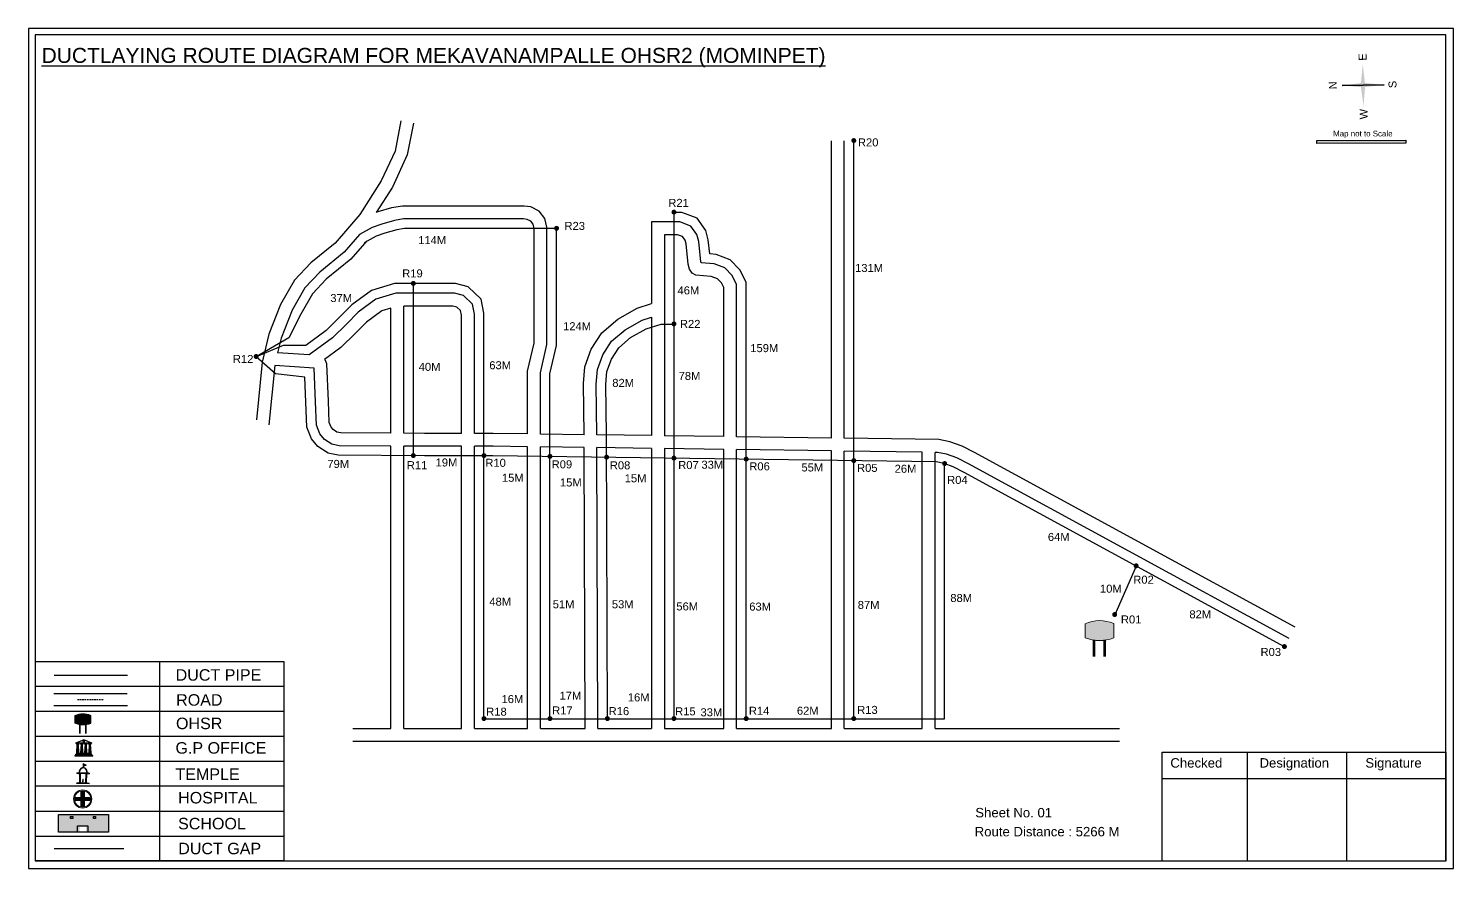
# Model space of a CAD drawing. Header units: inches. Extents: x 583 to 8862, y 412 to 2484.
# Drawn here: x 2756 to 3646, y 1226 to 1750 of the extents above; entities that cross this region are included whole.
import ezdxf

# ---------------------------------------------------------------- set-up
doc = ezdxf.new("R2010")
doc.units = ezdxf.units.IN
doc.header["$MEASUREMENT"] = 0
doc.linetypes.add('DASHEDX2', pattern=[1.5, 1, -0.5])
for name, color, linetype in [('LANDMARK', 7, 'Continuous'), ('OHT', 7, 'Continuous'), ('pipe', 5, 'Continuous')]:
    doc.layers.add(name, color=color, linetype=linetype)
doc.styles.get("Standard").update_dxf_attribs({"font": 'arial.ttf'})

# ---------------------------------------------------------------- blocks, each defined once
blk = doc.blocks.new('OHT')
at = {"linetype": 'Continuous', "lineweight": 0, "true_color": 0x0ffffc}
blk.add_hatch(color=4, dxfattribs=at).paths.add_polyline_path([(0.012, 1), (0, 1, 0.101323), (-0.4, 0.916), (-0.4, 0.525, 0.194075), (0.399, 0.521), (0.399, 0.921, 0.097877)])
at = {"color": 4, "linetype": 'Continuous', "lineweight": 0, "true_color": 0x0ffffc, "flags": 128}
for points in [[(-0.4, 0.525), (-0.4, 0.916)], [(0.399, 0.521), (0.399, 0.921)]]:
    blk.add_lwpolyline(points, dxfattribs=at)
at = {"color": 4, "linetype": 'Continuous', "lineweight": 0, "true_color": 0x0ffffc, "const_width": 0.075, "flags": 128}
for points in [[(-0.15, 0), (-0.15, 0.475)], [(0.15, 0), (0.15, 0.473)]]:
    blk.add_lwpolyline(points, dxfattribs=at)
at = {"color": 4, "linetype": 'Continuous', "lineweight": 0, "true_color": 0x0ffffc}
for centre, radius, start, end in [((0.006, -0.019), 1.019, 67.3109, 113.4711), ((0.004, 1.513), 1.068, 247.7682, 291.7007)]:
    blk.add_arc(centre, radius, start, end, dxfattribs=at)
blk = doc.blocks.new('Government_Office')
at = {"linetype": 'Continuous', "lineweight": 0, "true_color": 0xff0000}
h = blk.add_hatch(color=1, dxfattribs=at)
h.paths.add_polyline_path([(0.44, 0.72), (0.45, 0.75), (0, 0.93), (-0.45, 0.75), (-0.44, 0.72)])
h.paths.add_polyline_path([(0.355, 0.75), (-0.355, 0.75), (0, 0.9)], flags=16)
h.paths.add_polyline_path([(0, 0.778, -1), (0, 0.872, -1)], flags=0)
h = blk.add_hatch(color=1, dxfattribs=at)
edge = h.paths.add_edge_path()
edge.add_arc((0, 0.825), 0.0467, 90, 270)
edge.add_arc((0, 0.825), 0.0467, 270, 450)
for points in [[(-0.5, 0.05), (0.5, 0.05), (0.5, 0), (-0.5, 0)], [(-0.45, 0.075), (-0.45, 0.12), (0.45, 0.12), (0.45, 0.075)], [(-0.4, 0.14), (-0.4, 0.18), (0.4, 0.18), (0.4, 0.14)]]:
    blk.add_hatch(color=1, dxfattribs=at).paths.add_polyline_path(points)
h = blk.add_hatch(color=1, dxfattribs=at)
edge = h.paths.add_edge_path()
edge.add_line((-0.27, 0.195), (-0.295, 0.675))
edge.add_line((-0.295, 0.675), (-0.29, 0.675))
edge.add_arc((-0.278, 0.688), 0.0176, 225.30401, 441.56588)
edge.add_line((-0.275, 0.705), (-0.395, 0.705))
edge.add_arc((-0.392, 0.688), 0.0176, 98.43412, 314.69599)
edge.add_line((-0.38, 0.675), (-0.375, 0.675))
edge.add_line((-0.375, 0.675), (-0.4, 0.195))
edge.add_line((-0.4, 0.195), (-0.27, 0.195))
h = blk.add_hatch(color=1, dxfattribs=at)
edge = h.paths.add_edge_path()
edge.add_line((-0.047, 0.195), (-0.072, 0.675))
edge.add_line((-0.072, 0.675), (-0.067, 0.675))
edge.add_arc((-0.054, 0.688), 0.0176, 225.30401, 441.56588)
edge.add_line((-0.052, 0.705), (-0.172, 0.705))
edge.add_arc((-0.169, 0.688), 0.0176, 98.43412, 314.69599)
edge.add_line((-0.157, 0.675), (-0.152, 0.675))
edge.add_line((-0.152, 0.675), (-0.177, 0.195))
edge.add_line((-0.177, 0.195), (-0.047, 0.195))
h = blk.add_hatch(color=1, dxfattribs=at)
edge = h.paths.add_edge_path()
edge.add_line((0.177, 0.195), (0.152, 0.675))
edge.add_line((0.152, 0.675), (0.157, 0.675))
edge.add_arc((0.169, 0.688), 0.0176, 225.30401, 441.56588)
edge.add_line((0.172, 0.705), (0.052, 0.705))
edge.add_arc((0.054, 0.688), 0.0176, 98.43412, 314.69599)
edge.add_line((0.067, 0.675), (0.072, 0.675))
edge.add_line((0.072, 0.675), (0.047, 0.195))
edge.add_line((0.047, 0.195), (0.177, 0.195))
h = blk.add_hatch(color=1, dxfattribs=at)
edge = h.paths.add_edge_path()
edge.add_line((0.4, 0.195), (0.375, 0.675))
edge.add_line((0.375, 0.675), (0.38, 0.675))
edge.add_arc((0.392, 0.688), 0.0176, 225.30401, 441.56588)
edge.add_line((0.395, 0.705), (0.275, 0.705))
edge.add_arc((0.278, 0.688), 0.0176, 98.43412, 314.69599)
edge.add_line((0.29, 0.675), (0.295, 0.675))
edge.add_line((0.295, 0.675), (0.27, 0.195))
edge.add_line((0.27, 0.195), (0.4, 0.195))
at = {"color": 1, "linetype": 'Continuous', "lineweight": 0, "true_color": 0xff0000, "flags": 128}
for points in [[(-0.45, 0.75), (-0.44, 0.72), (0.44, 0.72), (0.45, 0.75), (0, 0.93)], [(-0.355, 0.75), (0.355, 0.75), (0, 0.9)], [(-0.5, 0.05), (0.5, 0.05), (0.5, 0), (-0.5, 0)], [(-0.45, 0.075), (-0.45, 0.12), (0.45, 0.12), (0.45, 0.075)], [(-0.4, 0.14), (-0.4, 0.18), (0.4, 0.18), (0.4, 0.14)]]:
    blk.add_lwpolyline(points, close=True, dxfattribs=at)
for points in [[(0, 0.872, 1), (0, 0.778, 1)], [(-0.27, 0.195), (-0.295, 0.675), (-0.29, 0.675, 1.379694), (-0.275, 0.705), (-0.395, 0.705, 1.379694), (-0.38, 0.675), (-0.375, 0.675), (-0.4, 0.195)], [(-0.047, 0.195), (-0.072, 0.675), (-0.067, 0.675, 1.379694), (-0.052, 0.705), (-0.172, 0.705, 1.379694), (-0.157, 0.675), (-0.152, 0.675), (-0.177, 0.195)], [(0.177, 0.195), (0.152, 0.675), (0.157, 0.675, 1.379694), (0.172, 0.705), (0.052, 0.705, 1.379694), (0.067, 0.675), (0.072, 0.675), (0.047, 0.195)], [(0.4, 0.195), (0.375, 0.675), (0.38, 0.675, 1.379694), (0.395, 0.705), (0.275, 0.705, 1.379694), (0.29, 0.675), (0.295, 0.675), (0.27, 0.195)]]:
    blk.add_lwpolyline(points, format="xyb", close=True, dxfattribs=at)
blk = doc.blocks.new('Temple')
at = {"linetype": 'Continuous', "lineweight": 0, "true_color": 0xff0000}
h = blk.add_hatch(color=1, dxfattribs=at)
edge = h.paths.add_edge_path()
edge.add_line((0.175, 0.49), (0.225, 0.49))
edge.add_line((0.225, 0.49), (0.225, 0.497))
edge.add_line((0.225, 0.497), (0.307, 0.497))
edge.add_line((0.307, 0.497), (0.307, 0.533))
edge.add_line((0.307, 0.533), (0.257, 0.533))
edge.add_line((0.257, 0.533), (0.257, 0.54))
edge.add_line((0.257, 0.54), (0.2, 0.54))
edge.add_spline(control_points=[(0.2, 0.54), (0.2, 0.589), (0.19, 0.638), (0.142, 0.743), (0.092, 0.79), (0.027, 0.805), (0.02, 0.806), (0.012, 0.806)], knot_values=[4.712389, 4.712389, 4.712389, 4.712389, 5.278166, 5.278166, 6.117402, 6.117402, 6.223801, 6.223801, 6.223801, 6.223801], degree=3, periodic=0)
edge.add_line((0.012, 0.806), (0.012, 0.79))
edge.add_line((0.012, 0.79), (-0.012, 0.79))
edge.add_line((-0.012, 0.79), (-0.012, 0.806))
edge.add_spline(control_points=[(-0.012, 0.806), (-0.055, 0.802), (-0.096, 0.781), (-0.171, 0.699), (-0.197, 0.628), (-0.2, 0.55), (-0.2, 0.545), (-0.2, 0.54)], knot_values=[6.343965, 6.343965, 6.343965, 6.343965, 6.956638, 6.956638, 7.795874, 7.795874, 7.853982, 7.853982, 7.853982, 7.853982], degree=3, periodic=0)
edge.add_line((-0.2, 0.54), (-0.257, 0.54))
edge.add_line((-0.257, 0.54), (-0.257, 0.533))
edge.add_line((-0.257, 0.533), (-0.307, 0.533))
edge.add_line((-0.307, 0.533), (-0.307, 0.497))
edge.add_line((-0.307, 0.497), (-0.225, 0.497))
edge.add_line((-0.225, 0.497), (-0.225, 0.49))
edge.add_line((-0.225, 0.49), (-0.175, 0.49))
edge.add_line((-0.175, 0.49), (-0.175, 0.07))
edge.add_arc((-0.205, 0.07), 0.03, -90, 0, ccw=False)
edge.add_line((-0.205, 0.04), (-0.257, 0.04))
edge.add_line((-0.257, 0.04), (-0.257, 0.033))
edge.add_line((-0.257, 0.033), (-0.307, 0.033))
edge.add_line((-0.307, 0.033), (-0.307, 0))
edge.add_line((-0.307, 0), (0.307, 0))
edge.add_line((0.307, 0), (0.307, 0.033))
edge.add_line((0.307, 0.033), (0.257, 0.033))
edge.add_line((0.257, 0.033), (0.257, 0.04))
edge.add_line((0.257, 0.04), (0.205, 0.04))
edge.add_arc((0.205, 0.07), 0.03, 180, 270, ccw=False)
edge.add_line((0.175, 0.07), (0.175, 0.49))
h.paths.add_polyline_path([(0.125, 0.07, -0.414214), (0.095, 0.04), (0.05, 0.04), (0.05, 0.033), (-0.05, 0.033), (-0.05, 0.04), (-0.095, 0.04, -0.414214), (-0.125, 0.07), (-0.125, 0.497), (0.125, 0.497)], flags=16)
edge = h.paths.add_edge_path(flags=16)
edge.add_ellipse((0, 0.54), major_axis=(0, 0.242), ratio=0.722808, start_angle=270, end_angle=450, ccw=False)
edge.add_line((0.175, 0.54), (-0.175, 0.54))
h.paths.add_polyline_path([(0.012, 0.23), (0.012, 0.07), (-0.012, 0.07), (-0.012, 0.23)], flags=0)
h = blk.add_hatch(color=1, dxfattribs=at)
edge = h.paths.add_edge_path()
edge.add_line((0.012, 0.857), (0, 0.85))
edge.add_line((0, 0.85), (-0.003, 0.925))
edge.add_line((-0.003, 0.925), (-0.012, 0.925))
edge.add_line((-0.012, 0.925), (-0.012, 0.806))
edge.add_spline(control_points=[(-0.012, 0.806), (-0.004, 0.807), (0.004, 0.807), (0.012, 0.806)], knot_values=[6.223801, 6.223801, 6.223801, 6.223801, 6.343965, 6.343965, 6.343965, 6.343965], degree=3, periodic=0)
edge.add_line((0.012, 0.806), (0.012, 0.857))
h = blk.add_hatch(color=1, dxfattribs=at)
edge = h.paths.add_edge_path()
edge.add_line((0.012, 0.79), (0.012, 0.806))
edge.add_spline(control_points=[(0.012, 0.806), (0.004, 0.807), (-0.004, 0.807), (-0.012, 0.806)], knot_values=[6.223801, 6.223801, 6.223801, 6.223801, 6.343965, 6.343965, 6.343965, 6.343965], degree=3, periodic=0)
edge.add_line((-0.012, 0.806), (-0.012, 0.79))
edge.add_line((-0.012, 0.79), (0.012, 0.79))
at = {"linetype": 'Continuous', "lineweight": 0, "true_color": 0xe66000}
blk.add_hatch(color=32, dxfattribs=at).paths.add_polyline_path([(-0.006, 1), (0.147, 0.931), (0, 0.85)])
at = {"color": 1, "linetype": 'Continuous', "lineweight": 0, "true_color": 0xff0000, "flags": 128}
for points in [[(0.012, 0.925), (-0.012, 0.925), (-0.012, 0.79), (0.012, 0.79)], [(0.012, 0.23), (-0.012, 0.23), (-0.012, 0.07), (0.012, 0.07)]]:
    blk.add_lwpolyline(points, close=True, dxfattribs=at)
at = {"color": 32, "linetype": 'Continuous', "lineweight": 0, "true_color": 0xe66000, "flags": 128}
blk.add_lwpolyline([(-0.006, 1), (0.147, 0.931), (0, 0.85), (-0.006, 1)], dxfattribs=at)
at = {"color": 1, "linetype": 'Continuous', "lineweight": 0, "true_color": 0xff0000, "flags": 128}
blk.add_lwpolyline([(0.2, 0.54), (0.257, 0.54), (0.257, 0.533), (0.307, 0.533), (0.307, 0.497), (0.225, 0.497), (0.225, 0.49), (0.175, 0.49), (0.175, 0.07, 0.414214), (0.205, 0.04), (0.257, 0.04), (0.257, 0.033), (0.307, 0.033), (0.307, 0), (-0.307, 0), (-0.307, 0.033), (-0.257, 0.033), (-0.257, 0.04), (-0.205, 0.04, 0.414214), (-0.175, 0.07), (-0.175, 0.49), (-0.225, 0.49), (-0.225, 0.497), (-0.307, 0.497), (-0.307, 0.533), (-0.257, 0.533), (-0.257, 0.54), (-0.2, 0.54)], format="xyb", dxfattribs=at)
blk.add_lwpolyline([(-0.175, 0.54), (0.175, 0.54)], dxfattribs=at)
blk.add_lwpolyline([(0.125, 0.497), (0.125, 0.07, -0.414214), (0.095, 0.04), (0.05, 0.04), (0.05, 0.033), (-0.05, 0.033), (-0.05, 0.04), (-0.095, 0.04, -0.414214), (-0.125, 0.07), (-0.125, 0.497)], format="xyb", close=True, dxfattribs=at)
at = {"color": 1, "linetype": 'Continuous', "lineweight": 0, "true_color": 0xff0000}
blk.add_ellipse((0, 0.54), major_axis=(0, 0.242), ratio=0.722808, start_param=4.712389, end_param=7.853982, dxfattribs=at)
blk.add_open_spline([(0.2, 0.54), (0.2, 0.589), (0.19, 0.638), (0.142, 0.743), (0.092, 0.79), (-0.023, 0.816), (-0.085, 0.794), (-0.171, 0.699), (-0.197, 0.628), (-0.2, 0.55), (-0.2, 0.545), (-0.2, 0.54)], degree=3, knots=[4.712389, 4.712389, 4.712389, 4.712389, 5.278166, 5.278166, 6.117402, 6.117402, 6.956638, 6.956638, 7.795874, 7.795874, 7.853982, 7.853982, 7.853982, 7.853982], dxfattribs=at)
blk = doc.blocks.new('*U14')
at = {"color": 0, "linetype": 'DASHEDX2', "transparency": 16777216}
blk.add_line((-8.22, 0), (8.01, 0), dxfattribs=at)
blk = doc.blocks.new('Hospital')
at = {"linetype": 'Continuous', "lineweight": 0, "true_color": 0x000000}
h = blk.add_hatch(color=18, dxfattribs=at)
h.paths.add_polyline_path([(-0.5, 0, 1), (0.5, 0, 1)])
h.paths.add_polyline_path([(0.446, 0, -1), (-0.446, 0, -1)], flags=16)
at = {"linetype": 'Continuous', "true_color": 0xff0000}
blk.add_hatch(color=1, dxfattribs=at).paths.add_polyline_path([(-0.394, 0.08), (-0.08, 0.08), (-0.08, 0.394), (0.08, 0.394), (0.08, 0.08), (0.394, 0.08), (0.394, -0.08), (0.08, -0.08), (0.08, -0.394), (-0.08, -0.394), (-0.08, -0.08), (-0.394, -0.08)])
at = {"color": 1, "linetype": 'Continuous', "true_color": 0xff0000, "flags": 128}
blk.add_lwpolyline([(-0.394, 0.08), (-0.08, 0.08), (-0.08, 0.394), (0.08, 0.394), (0.08, 0.08), (0.394, 0.08), (0.394, -0.08), (0.08, -0.08), (0.08, -0.394), (-0.08, -0.394), (-0.08, -0.08), (-0.394, -0.08)], close=True, dxfattribs=at)
at = {"color": 18, "linetype": 'Continuous', "lineweight": 0, "true_color": 0x000000}
for radius in [0.5, 0.446]:
    blk.add_circle((0, 0), radius, dxfattribs=at)

msp = doc.modelspace()

# ---------------------------------------------------------------- hatches: boundary and pattern name
at = {"ltscale": 0.5}
h = msp.add_hatch(color=5, dxfattribs=at)
h.dxf.hatch_style = 1
h.paths.add_polyline_path([(3273.23, 1680.32, 1), (3270.12, 1680.32, 1)])
at = {"true_color": 0x0093dd}
h = msp.add_hatch(color=142, dxfattribs=at)
h.dxf.hatch_style = 1
h.paths.add_polyline_path([(3560.91, 1680.39), (3560.91, 1678.55), (3616.42, 1678.67), (3616.42, 1680.52)])
at = {"ltscale": 0.5}
h = msp.add_hatch(color=5, dxfattribs=at)
h.dxf.hatch_style = 1
h.paths.add_polyline_path([(3160.88, 1635.62, 1), (3157.76, 1635.62, 1)])
h = msp.add_hatch(color=5, dxfattribs=at)
h.dxf.hatch_style = 1
h.paths.add_polyline_path([(3087.55, 1625.54, 1), (3084.44, 1625.54, 1)])
h = msp.add_hatch(color=5, dxfattribs=at)
h.dxf.hatch_style = 1
h.paths.add_polyline_path([(2998.1, 1591.13, 1), (2994.98, 1591.13, 1)])
h = msp.add_hatch(color=5, dxfattribs=at)
h.dxf.hatch_style = 1
h.paths.add_polyline_path([(3160.88, 1565.83, 1), (3157.76, 1565.83, 1)])
h = msp.add_hatch(color=5, dxfattribs=at)
h.dxf.hatch_style = 1
h.paths.add_polyline_path([(2899.93, 1545.48, 1), (2896.81, 1545.48, 1)])
h = msp.add_hatch(color=5, dxfattribs=at)
h.dxf.hatch_style = 1
h.paths.add_polyline_path([(2998.1, 1483.63, 1), (2994.98, 1483.63, 1)])
h = msp.add_hatch(color=5, dxfattribs=at)
h.dxf.hatch_style = 1
h.paths.add_polyline_path([(3042.2, 1483.6, 1), (3039.09, 1483.6, 1)])
h = msp.add_hatch(color=5, dxfattribs=at)
h.dxf.hatch_style = 1
h.paths.add_polyline_path([(3083.44, 1483.11, 1), (3080.32, 1483.11, 1)])
h = msp.add_hatch(color=5, dxfattribs=at)
h.dxf.hatch_style = 1
h.paths.add_polyline_path([(3118.79, 1482.61, 1), (3115.67, 1482.61, 1)])
h = msp.add_hatch(color=5, dxfattribs=at)
h.dxf.hatch_style = 1
h.paths.add_polyline_path([(3160.88, 1482.03, 1), (3157.76, 1482.03, 1)])
h = msp.add_hatch(color=5, dxfattribs=at)
h.dxf.hatch_style = 1
h.paths.add_polyline_path([(3206, 1481.4, 1), (3202.89, 1481.4, 1)])
h = msp.add_hatch(color=5, dxfattribs=at)
h.dxf.hatch_style = 1
h.paths.add_polyline_path([(3273.23, 1480.46, 1), (3270.12, 1480.46, 1)])
h = msp.add_hatch(color=5, dxfattribs=at)
h.dxf.hatch_style = 1
h.paths.add_polyline_path([(3329.98, 1478.64, 1), (3326.86, 1478.64, 1)])
h = msp.add_hatch(color=5, dxfattribs=at)
h.dxf.hatch_style = 1
h.paths.add_polyline_path([(3449.59, 1414.77, 1), (3446.48, 1414.77, 1)])
h = msp.add_hatch(color=5, dxfattribs=at)
h.dxf.hatch_style = 1
h.paths.add_polyline_path([(3436.18, 1384.36, 1), (3433.07, 1384.36, 1)])
h = msp.add_hatch(color=5, dxfattribs=at)
h.dxf.hatch_style = 1
h.paths.add_polyline_path([(3542.23, 1364.36, 1), (3539.11, 1364.36, 1)])
h = msp.add_hatch(color=5, dxfattribs=at)
h.dxf.hatch_style = 1
h.paths.add_polyline_path([(3042.2, 1319.39, 1), (3039.09, 1319.39, 1)])
h = msp.add_hatch(color=5, dxfattribs=at)
h.dxf.hatch_style = 1
h.paths.add_polyline_path([(3083.44, 1319.39, 1), (3080.32, 1319.39, 1)])
h = msp.add_hatch(color=5, dxfattribs=at)
h.dxf.hatch_style = 1
h.paths.add_polyline_path([(3119.31, 1319.39, 1), (3116.19, 1319.39, 1)])
h = msp.add_hatch(color=5, dxfattribs=at)
h.dxf.hatch_style = 1
h.paths.add_polyline_path([(3160.88, 1319.39, 1), (3157.76, 1319.39, 1)])
h = msp.add_hatch(color=5, dxfattribs=at)
h.dxf.hatch_style = 1
h.paths.add_polyline_path([(3206, 1319.39, 1), (3202.89, 1319.39, 1)])
h = msp.add_hatch(color=5, dxfattribs=at)
h.dxf.hatch_style = 1
h.paths.add_polyline_path([(3273.23, 1319.39, 1), (3270.12, 1319.39, 1)])
at = {"true_color": 0xc8c92d}
h = msp.add_hatch(color=52, dxfattribs=at)
h.dxf.hatch_style = 1
h.paths.add_polyline_path([(2781.1, 1259.46), (2774.94, 1259.46), (2774.94, 1248.37), (2781.1, 1248.37)])
h.paths.add_polyline_path([(2805.95, 1259.46), (2799.79, 1259.46), (2799.79, 1248.37), (2805.95, 1248.37)])
at = {"true_color": 0x293189}
h = msp.add_hatch(color=177, dxfattribs=at)
h.dxf.hatch_style = 1
h.paths.add_polyline_path([(2799.79, 1259.46), (2781.1, 1259.46), (2781.1, 1248.37), (2788.11, 1248.37), (2788.11, 1252), (2791.97, 1252), (2791.97, 1248.37), (2799.79, 1248.37)])
h.paths.add_polyline_path([(2783.77, 1256.99), (2782.4, 1256.99), (2782.4, 1258.25), (2783.77, 1258.25)], flags=16)
h.paths.add_polyline_path([(2796.65, 1256.99), (2796.65, 1258.25), (2798.02, 1258.25), (2798.02, 1256.99)], flags=16)

# ---------------------------------------------------------------- linework, layer by layer
for p, q in [((3602.98, 1715.1), (3576.68, 1714.64)), ((3576.68, 1714.64), (3602.98, 1715.1)), ((3602.98, 1715.1), (3576.68, 1714.64)), ((3589.85, 1714.87), (3602.98, 1715.1)), ((2760.26, 1354.9), (2760.26, 1231.68)), ((2838.02, 1354.9), (2838.02, 1230.47)), ((2915.79, 1339.34), (2760.26, 1339.34)), ((2771.91, 1335.05), (2817.8, 1335.05)), ((2771.91, 1327.53), (2818.03, 1327.53)), ((2915.79, 1323.79), (2760.26, 1323.79)), ((2915.79, 1308.24), (2760.26, 1308.24)), ((2915.79, 1292.68), (2760.26, 1292.68)), ((2915.79, 1277.13), (2760.26, 1277.13)), ((2760.26, 1261.58), (2915.79, 1261.58)), ((2760.26, 1246.03), (2915.79, 1246.03)), ((2760.25, 1231.45), (2760.25, 1230.49)), ((2760.26, 1231.68), (2760.26, 1230.47)), ((2915.79, 1230.47), (2760.26, 1230.47))]:
    msp.add_line(p, q)
at = {"color": 1}
msp.add_line((3576.68, 1714.64), (3589.84, 1714.87), dxfattribs=at)
at = {"color": 242, "true_color": 0xcd2027}
for p, q in [((3517.32, 1298.32), (3517.32, 1230.43)), ((3579.52, 1298.32), (3579.52, 1230.43)), ((3464.35, 1281.87), (3641.57, 1281.87))]:
    msp.add_line(p, q, dxfattribs=at)
for points in [[(2756.14, 1750.27), (2756.14, 1225.78), (3646.28, 1225.78), (3646.28, 1750.27)], [(2760.25, 1746.26), (2760.25, 1230.49), (3641.57, 1230.49), (3641.57, 1746.26)], [(2806.02, 1259.46), (2806.02, 1248.37), (2774.94, 1248.37), (2774.94, 1259.46)], [(2783.77, 1258.25), (2783.77, 1256.99), (2782.4, 1256.99), (2782.4, 1258.25)], [(2796.65, 1256.99), (2796.65, 1258.25), (2798.02, 1258.25), (2798.02, 1256.99)]]:
    msp.add_lwpolyline(points, close=True)
for points in [[(2988.76, 1692.7), (2985.1, 1673.77), (2976.5, 1655.12), (2963.14, 1634.23), (2947.76, 1616.3), (2932.59, 1604.05), (2922.28, 1593.11), (2913.57, 1577.95), (2906.24, 1559.36), (2902.09, 1542.01), (2898.5, 1505.86)], [(2996.62, 1691.18), (2992.77, 1671.3), (2983.54, 1651.27), (2973.36, 1635.36)], [(3257.67, 1494.51), (3257.67, 1680.18)], [(3265.67, 1494.4), (3265.67, 1680.18)], [(3075.88, 1497.04), (3075.88, 1535.37), (3079.99, 1552.98), (3079.99, 1626.32), (3078.72, 1631.73), (3075.1, 1636.23), (3069.97, 1638.87), (3065.79, 1639.39), (2989.7, 1639.39), (2982.98, 1638.22), (2974.36, 1635.72), (2973.36, 1635.36)], [(3067.88, 1497.16), (3067.88, 1536.29), (3071.99, 1553.9), (3071.99, 1625.39), (3071.35, 1628.13), (3069.93, 1629.9), (3067.57, 1631.11), (3065.29, 1631.39), (2990.4, 1631.39), (2984.79, 1630.41), (2976.81, 1628.1), (2970.91, 1626), (2962.87, 1621.63)], [(3198.45, 1495.34), (3198.45, 1590.42), (3195.61, 1596.15), (3191.11, 1600.75), (3184.43, 1603.29), (3176.31, 1604), (3176.14, 1604.64), (3174.8, 1617.3), (3173.65, 1621.55), (3169.88, 1626.92), (3163.07, 1629.48), (3145.32, 1629.48), (3145.32, 1578.47)], [(2962.87, 1621.63), (2953.36, 1610.54), (2938.04, 1598.16), (2928.75, 1588.3), (2920.8, 1574.47), (2913.89, 1556.95), (2911.68, 1547.69)], [(3190.45, 1495.45), (3190.45, 1588.55), (3189, 1591.47), (3186.63, 1593.9), (3182.63, 1595.41), (3173.08, 1596.26), (3170.8, 1597.52), (3169.09, 1599.95), (3168.25, 1603.22), (3166.92, 1615.83), (3166.3, 1618.1), (3164.76, 1620.3), (3161.62, 1621.48), (3153.32, 1621.48), (3153.32, 1495.97)], [(3034.65, 1497.45), (3034.65, 1571.93), (3033.46, 1578.18), (3027.77, 1583.6), (3022.21, 1584.99), (2985.58, 1584.99), (2973.16, 1581.23), (2962.11, 1573.1), (2954.72, 1565.75), (2946.04, 1557.11), (2931.46, 1546.42)], [(2982.54, 1575.71), (2976.79, 1573.97), (2967.33, 1567.01), (2960.37, 1560.08), (2951.26, 1551.01), (2941.11, 1543.57)], [(2982.54, 1497.56), (2982.54, 1575.71)], [(3026.65, 1497.45), (3026.65, 1571.18), (3026.08, 1574.16), (3023.78, 1576.35), (3021.23, 1576.99), (2990.54, 1576.99)], [(2990.54, 1497.52), (2990.54, 1576.99)], [(3103.19, 1496.49), (3102.75, 1528.53), (3103.7, 1539.09), (3107.7, 1550.11), (3114.18, 1560.31), (3124.26, 1568.8), (3136.32, 1575.58), (3145.32, 1578.47)], [(3111.19, 1496.55), (3110.76, 1528.22), (3111.58, 1537.33), (3114.92, 1546.56), (3120.27, 1554.98), (3128.83, 1562.2), (3139.54, 1568.21), (3145.32, 1570.07)], [(3145.32, 1570.07), (3145.32, 1496.08)], [(2931.46, 1546.42), (2911.68, 1547.69)], [(2982.54, 1497.56), (2951.2, 1497.75), (2948.69, 1498.31), (2946.38, 1499.79), (2945.15, 1501.3), (2943.97, 1504.26), (2943.44, 1517.49), (2942.5, 1540.91), (2941.65, 1542.94), (2941.11, 1543.57)], [(2909.91, 1539.79), (2906.23, 1502.81)], [(2982.54, 1489.56), (2950.29, 1489.75), (2945.57, 1490.81), (2940.99, 1493.74), (2938.16, 1497.2), (2936.03, 1502.57), (2935.44, 1517.17), (2934.6, 1538.2), (2909.91, 1539.79)], [(3026.65, 1497.45), (3003.46, 1497.44), (2990.54, 1497.52)], [(3067.88, 1497.16), (3046.35, 1497.46), (3034.65, 1497.45)], [(3103.18, 1496.66), (3075.88, 1497.04)], [(3145.32, 1496.08), (3111.19, 1496.55)], [(3190.45, 1495.45), (3153.32, 1495.97)], [(2982.54, 1313.24), (2982.54, 1489.56)], [(3026.65, 1489.45), (3003.43, 1489.44), (2990.54, 1489.52)], [(2990.54, 1313.24), (2990.54, 1489.52)], [(3026.65, 1313.24), (3026.65, 1489.45)], [(3067.88, 1489.16), (3046.3, 1489.46), (3034.65, 1489.45)], [(3034.65, 1313.24), (3034.65, 1489.45)], [(3067.88, 1313.24), (3067.88, 1489.16)], [(3103.21, 1488.66), (3075.88, 1489.04)], [(3075.88, 1313.24), (3075.88, 1489.04)], [(3103.77, 1313.22), (3103.21, 1488.66)], [(3145.32, 1488.08), (3111.21, 1488.55)], [(3111.77, 1313.24), (3111.21, 1488.55)], [(3145.32, 1488.08), (3145.32, 1313.24)], [(3190.45, 1487.45), (3153.32, 1487.97)], [(3153.32, 1487.97), (3153.32, 1313.24)], [(3190.45, 1313.24), (3190.45, 1487.45)], [(3257.67, 1494.51), (3198.45, 1495.34)], [(3257.67, 1486.51), (3198.45, 1487.34)], [(3198.45, 1313.24), (3198.45, 1487.34)], [(3547.36, 1376.51), (3347.16, 1485.46), (3339.29, 1489.56), (3331.74, 1492.16), (3324.71, 1493.58), (3265.67, 1494.4)], [(3257.67, 1313.24), (3257.67, 1486.51)], [(3314.42, 1485.72), (3265.67, 1486.4)], [(3265.67, 1313.24), (3265.67, 1486.4)], [(3314.42, 1313.24), (3314.42, 1485.72)], [(3543.54, 1369.48), (3343.4, 1478.4), (3336.12, 1482.19), (3329.64, 1484.42), (3323.86, 1485.59), (3322.42, 1485.61)], [(3322.42, 1313.24), (3322.42, 1485.61)], [(2915.79, 1230.47), (2915.79, 1354.9), (2760.26, 1354.9)], [(2958.65, 1313.24), (2982.54, 1313.24)], [(2990.54, 1313.24), (3026.65, 1313.24)], [(3034.65, 1313.24), (3067.88, 1313.24)], [(3075.88, 1313.24), (3103.77, 1313.24)], [(3111.77, 1313.24), (3145.32, 1313.24)], [(3153.32, 1313.24), (3190.45, 1313.24)], [(3198.45, 1313.24), (3257.67, 1313.24)], [(3265.67, 1313.24), (3314.42, 1313.24)], [(3322.42, 1313.24), (3437.7, 1313.24)], [(2958.65, 1305.24), (3437.7, 1305.24)], [(2786.78, 1248.37), (2786.78, 1252.47), (2793.3, 1252.47), (2793.3, 1248.37)]]:
    msp.add_lwpolyline(points)
at = {"color": 142, "true_color": 0x0093dd}
msp.add_lwpolyline([(3616.42, 1678.67), (3560.91, 1678.55), (3560.91, 1680.39), (3616.42, 1680.52), (3616.42, 1678.67)], dxfattribs=at)
at = {"color": 242, "true_color": 0xcd2027}
msp.add_lwpolyline([(3641.57, 1230.43), (3464.35, 1230.43), (3464.35, 1298.32), (3641.57, 1298.32)], close=True, dxfattribs=at)
for points in [[(3591.13, 1714.9), (3588.31, 1714.85), (3589.6, 1728.02)], [(3591.13, 1714.9), (3588.31, 1714.85), (3589.6, 1728.02)], [(3591.13, 1714.9), (3588.31, 1714.85), (3590.06, 1701.72)], [(3591.13, 1714.9), (3588.31, 1714.85), (3590.06, 1701.72)], [(3589.86, 1713.57), (3589.82, 1716.39), (3602.98, 1715.1)], [(3589.86, 1713.57), (3589.82, 1716.39), (3602.98, 1715.1)]]:
    msp.add_solid(points)
at = {"color": 1}
msp.add_solid([(3589.86, 1713.57), (3589.82, 1716.39), (3576.68, 1714.64)], dxfattribs=at)
msp.add_solid([(3589.86, 1713.57), (3589.82, 1716.39), (3576.68, 1714.64)], dxfattribs=at)
at = {"layer": 'OHT', "color": 5}
msp.add_line((2772.08, 1346.43), (2817.97, 1346.43), dxfattribs=at)
at = {"layer": 'OHT', "color": 1}
msp.add_line((2772.08, 1238.25), (2815.68, 1238.25), dxfattribs=at)
at = {"layer": 'pipe'}
msp.add_line((3448.04, 1414.62), (3434.63, 1384.22), dxfattribs=at)
for points in [[(3271.67, 1319.24), (3271.67, 1680.18)], [(3204.45, 1319.24), (3204.45, 1591.82), (3200.57, 1599.67), (3194.48, 1605.9), (3185.78, 1609.19), (3181.66, 1609.55), (3180.72, 1618.41), (3179.17, 1624.14), (3173.73, 1631.88), (3164.16, 1635.48), (3159.32, 1635.48), (3159.32, 1319.24)], [(3081.88, 1319.24), (3081.88, 1534.68), (3085.99, 1552.29), (3085.99, 1625.39), (2990.92, 1625.39), (2986.15, 1624.56), (2978.65, 1622.39), (2973.37, 1620.51), (2965.74, 1616.36)], [(2967.43, 1617.73), (2957.55, 1606.22), (2942.13, 1593.75), (2933.6, 1584.7), (2926.22, 1571.86), (2918.68, 1557.16), (2898.37, 1545.33)], [(3040.65, 1319.24), (3040.65, 1572.49), (3039, 1581.19), (3030.75, 1589.04), (3022.95, 1590.99), (2984.7, 1590.99), (2970.43, 1586.68), (2958.19, 1577.67), (2950.49, 1570.01), (2942.13, 1561.68), (2929.48, 1552.41), (2915.28, 1552.4), (2898.37, 1545.33)], [(2996.54, 1483.48), (2996.54, 1590.99)], [(3117.75, 1319.24), (3117.19, 1496.6), (3116.76, 1527.99), (3117.48, 1536.02), (3120.34, 1543.89), (3124.84, 1550.98), (3132.27, 1557.24), (3141.95, 1562.69), (3151.31, 1565.69), (3159.32, 1565.69)], [(3540.67, 1364.21), (3340.58, 1473.1), (3333.75, 1476.66), (3328.06, 1478.62), (3323.22, 1479.6), (3046.26, 1483.46), (3003.42, 1483.44), (2949.61, 1483.76), (2943.23, 1485.18), (2936.94, 1489.2), (2932.93, 1494.12), (2930.08, 1501.31), (2929.45, 1516.93), (2928.82, 1532.56), (2910.42, 1534.7), (2898.37, 1545.33)], [(3328.42, 1319.24), (3328.42, 1478.49)], [(3040.65, 1319.24), (3328.42, 1319.24)]]:
    msp.add_lwpolyline(points, dxfattribs=at)

# ---------------------------------------------------------------- block references
at = {"linetype": 'DASHEDX2'}
msp.add_blockref('*U14', (2794.91, 1331.29), dxfattribs=at)
at = {"layer": 'LANDMARK'}
for name, p, xscale, yscale, zscale in [('Government_Office', (2790.67, 1295.83), 11.32114773247135, 11.32114773247135, 11.32114773247135), ('Hospital', (2789.99, 1269.17), 11.41772014427468, 11.41772014427468, 11.41772014427468)]:
    msp.add_blockref(name, p, dxfattribs=dict(at, xscale=xscale, yscale=yscale, zscale=zscale))
at = {"layer": 'LANDMARK', "xscale": 12.62452535729322, "yscale": 12.62452535729322, "zscale": 12.62452535729322, "rotation": 358.3713438591284}
msp.add_blockref('Temple', (2790.1, 1278.7), dxfattribs=at)
at = {"layer": 'OHT'}
for p, xscale, yscale, zscale in [((3425.1, 1358.11), 22.41341502807723, 22.41341502807723, 22.41341502807723), ((2790.08, 1309.93), 12.45189723782068, 12.45189723782068, 12.45189723782068)]:
    msp.add_blockref('OHT', p, dxfattribs=dict(at, xscale=xscale, yscale=yscale, zscale=zscale))

# ---------------------------------------------------------------- texts
at = {"color": 242, "true_color": 0xcd2027}
msp.add_text('%%UDUCTLAYING ROUTE DIAGRAM FOR MEKAVANAMPALLE OHSR2 (MOMINPET)', height=9.375, dxfattribs=at).set_placement((2764.33, 1728.79))
for s, p in [('E', (3592, 1730.19)), ('N', (3573.42, 1712.34)), ('S', (3610.7, 1713.08)), ('W', (3592.65, 1693.59))]:
    msp.add_text(s, height=4.95, rotation=91.00631).set_placement(p)
for s, height, p in [('Map not to Scale', 3.5424, (3571.09, 1682.89)), ('R20', 5, (3274.25, 1676.67)), ('R21', 5, (3155.81, 1638.9)), ('R23', 5, (3090.94, 1624.51)), ('114M', 5, (2999.55, 1615.62)), ('131M', 5, (3272.48, 1598.26)), ('R19', 5, (2989.59, 1594.87)), ('37M', 5, (2944.67, 1579.51)), ('46M', 5, (3161.57, 1584.25)), ('124M', 5, (3090.08, 1561.88)), ('R22', 5, (3163.06, 1563.32)), ('159M', 5, (3207, 1548.2)), ('R12', 5, (2883.8, 1541.44)), ('40M', 5, (2999.88, 1536.51)), ('63M', 5, (3043.98, 1537.52)), ('82M', 5, (3120.82, 1526.5)), ('78M', 5, (3162.24, 1530.84)), ('79M', 5, (2942.83, 1475.9)), ('R11', 5, (2992.44, 1475.12)), ('19M', 5, (3010.45, 1476.81)), ('R10', 5, (3041.51, 1476.58)), ('R09', 5, (3082.93, 1475.65)), ('R08', 5, (3119.27, 1475.03)), ('R07', 5, (3162, 1475.21)), ('33M', 5, (3176.5, 1475.4)), ('R06', 5, (3206.39, 1474.39)), ('55M', 5, (3238.97, 1473.69)), ('R05', 5, (3273.69, 1473.43)), ('26M', 5, (3297.18, 1472.87)), ('15M', 5, (3051.87, 1467.24)), ('15M', 5, (3088.12, 1464.33)), ('15M', 5, (3128.56, 1466.93)), ('R04', 5, (3329.96, 1465.91)), ('64M', 5, (3392.89, 1430.3)), ('R02', 5, (3446.25, 1403.6)), ('10M', 5, (3425.42, 1397.99)), ('48M', 5, (3044.01, 1389.91)), ('51M', 5, (3083.61, 1388.25)), ('53M', 5, (3120.55, 1388.25)), ('56M', 5, (3160.81, 1386.92)), ('63M', 5, (3206.37, 1386.82)), ('87M', 5, (3274.14, 1387.86)), ('88M', 5, (3331.96, 1392.2)), ('R01', 5, (3438.53, 1378.8)), ('82M', 5, (3481.3, 1381.96)), ('R03', 5, (3525.76, 1358.48)), ('DUCT PIPE', 7.178, (2848.06, 1343.05)), ('17M', 5, (3087.87, 1331.21)), ('ROAD ', 7.178, (2848.37, 1327.44)), ('16M', 5, (3051.63, 1329.06)), ('R17', 5, (3083.23, 1321.99)), ('R16', 5, (3118.53, 1321.55)), ('16M', 5, (3130.53, 1330.13)), ('R15', 5, (3160.07, 1321.41)), ('R14', 5, (3206.14, 1321.75)), ('62M', 5, (3236.12, 1321.8)), ('R13', 5, (3273.78, 1322.31)), ('OHSR', 7.178, (2848.28, 1312.78)), ('R18', 5, (3042.04, 1321.21)), ('33M', 5, (3175.91, 1320.82)), ('G.P OFFICE', 7.178, (2847.95, 1297.49)), ('Checked', 5.886, (3469.42, 1288.78)), ('Designation', 5.886, (3525.12, 1288.78)), ('Signature', 5.886, (3591.22, 1288.78)), ('TEMPLE', 7.178, (2847.94, 1281.07)), ('HOSPITAL', 7.178, (2849.62, 1266.39)), ('SCHOOL', 7.178, (2849.57, 1250.22)), ('Sheet No. 01', 5.886, (3347.56, 1257.71)), ('Route Distance : 5266 M', 5.886, (3347.19, 1245.84)), ('DUCT GAP', 7.178, (2849.67, 1234.67))]:
    msp.add_text(s, height=height).set_placement(p)

doc.saveas('drawing.dxf')
